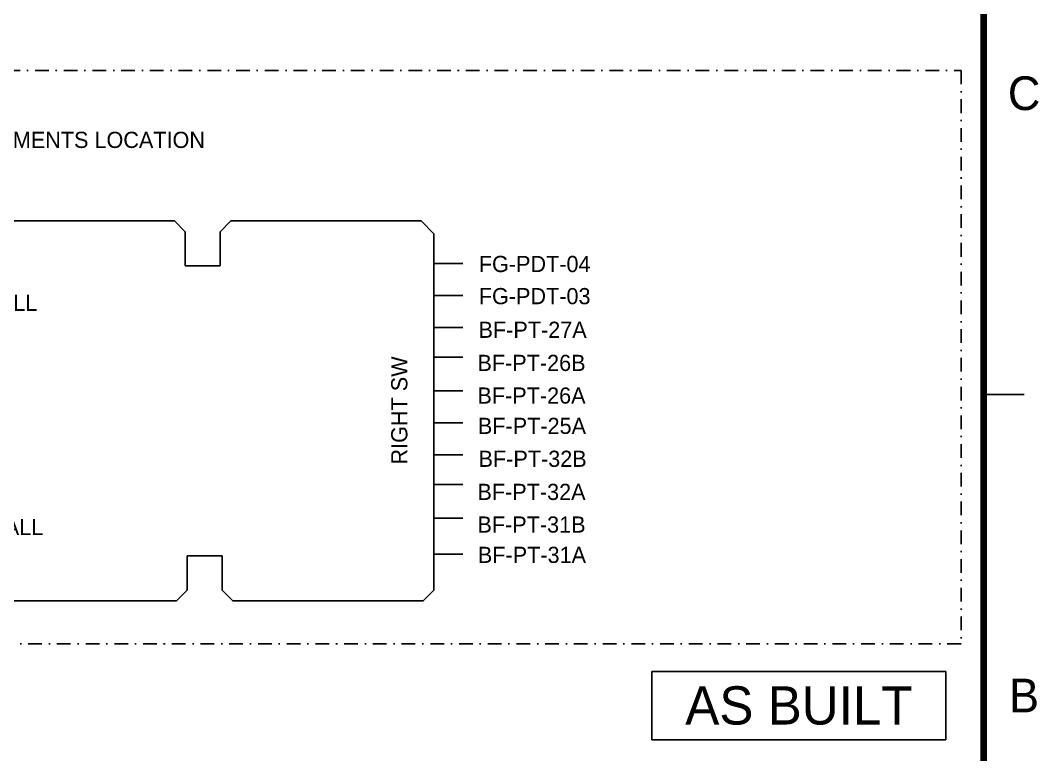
# Model space of a CAD drawing. Header units: millimetres. Extents: x 0 to 420, y 0 to 297.
# Drawn here: x 327 to 402.6, y 77.1 to 131.6 of the extents above; entities that cross this region are included whole.
import ezdxf

# ---------------------------------------------------------------- set-up
doc = ezdxf.new("R2010")
doc.units = ezdxf.units.MM
doc.linetypes.add('DASHDOT', pattern=[25.4, 12.7, -6.35, 0, -6.35])
doc.layers.add('0_Title Block', color=7, linetype='Continuous')
doc.styles.get("Standard").update_dxf_attribs({"font": 'pnid.shx', "bigfont": 'kosdichs.shx'})

# ---------------------------------------------------------------- blocks, each defined once
blk = doc.blocks.new('삼척TEMPLATE(현대&GS&한솔)')
at = {"color": 0}
for p, q in [((398.5, 103.833), (401.5, 103.833)), ((373.878, 83.278), (395.691, 83.278)), ((373.878, 78.211), (373.878, 83.278)), ((395.691, 83.278), (395.691, 78.211)), ((395.691, 78.211), (373.878, 78.211))]:
    blk.add_line(p, q, dxfattribs=at)
at = {"color": 0, "const_width": 0.5}
blk.add_lwpolyline([(398.5, 282.5), (398.5, 14.5), (21.5, 14.5), (21.5, 282.5)], close=True, dxfattribs=at)
at = {"color": 0, "attachment_point": 5}
for s, insert, char_height in [('C', (401.5, 126.167), 2.5), ('B', (401.5, 81.5), 2.5), ('AS BUILT', (384.784, 80.745), 2.8386)]:
    blk.add_mtext(s, dxfattribs=dict(at, insert=insert, char_height=char_height))

msp = doc.modelspace()

# ---------------------------------------------------------------- linework, layer by layer
at = {"layer": '0_Title Block', "linetype": 'DASHDOT', "ltscale": 0.08}
for p, q in [((257.725, 127.864), (396.817, 127.864)), ((396.817, 127.864), (396.817, 85.324)), ((396.817, 85.324), (257.725, 85.324))]:
    msp.add_line(p, q, dxfattribs=at)
at = {"layer": '0_Title Block'}
for p, q in [((338.421, 116.704), (324.945, 116.704)), ((339.221, 115.904), (338.421, 116.704)), ((342.619, 116.704), (341.819, 115.904)), ((356.738, 116.704), (342.619, 116.704)), ((357.687, 115.755), (356.738, 116.704)), ((339.221, 113.371), (339.221, 115.904)), ((341.819, 115.904), (341.819, 113.371)), ((357.687, 89.323), (357.687, 115.755)), ((357.687, 113.549), (359.846, 113.549)), ((341.819, 113.371), (339.221, 113.371)), ((357.687, 111.177), (359.846, 111.177)), ((357.687, 108.805), (359.846, 108.805)), ((357.687, 106.604), (359.846, 106.604)), ((357.687, 104.097), (359.846, 104.097)), ((357.687, 101.725), (359.846, 101.725)), ((357.687, 99.353), (359.846, 99.353)), ((357.687, 97.152), (359.846, 97.152)), ((357.687, 94.669), (359.846, 94.669)), ((339.37, 89.323), (339.37, 91.856)), ((339.37, 91.856), (341.968, 91.856)), ((341.968, 91.856), (341.968, 89.323)), ((357.687, 91.976), (359.846, 91.976)), ((338.57, 88.523), (339.37, 89.323)), ((341.968, 89.323), (342.768, 88.523)), ((356.887, 88.523), (357.687, 89.323)), ((325.094, 88.523), (338.57, 88.523)), ((342.768, 88.523), (356.887, 88.523))]:
    msp.add_line(p, q, dxfattribs=at)

# ---------------------------------------------------------------- block references
msp.add_blockref('삼척TEMPLATE(현대&GS&한솔)', (0, 0), dxfattribs=at)

# ---------------------------------------------------------------- texts
at = {"layer": '0_Title Block', "char_height": 1.2, "attachment_point": 1}
for s, insert in [('FURNACE PRESSURE MEASUREMENTS LOCATION', (301.019, 123.322)), ('FG-PDT-04', (361.023, 114.115)), ('REAR WALL', (318.982, 111.235)), ('FG-PDT-03', (361.023, 111.73)), ('BF-PT-27A', (361.005, 109.234)), ('BF-PT-26B', (360.922, 106.776)), ('BF-PT-26A', (360.922, 104.355)), ('BF-PT-25A', (360.956, 102.106)), ('BF-PT-32B', (361.005, 99.664)), ('BF-PT-32A', (360.922, 97.207)), ('FRONT WALL', (318.35, 94.606)), ('BF-PT-31B', (360.922, 94.785)), ('BF-PT-31A', (360.956, 92.537))]:
    msp.add_mtext(s, dxfattribs=dict(at, insert=insert))
at = {"layer": '0_Title Block', "insert": (354.52, 98.636), "char_height": 1.2, "attachment_point": 1, "rotation": 90}
msp.add_mtext('RIGHT SW', dxfattribs=at)

doc.saveas('drawing.dxf')
